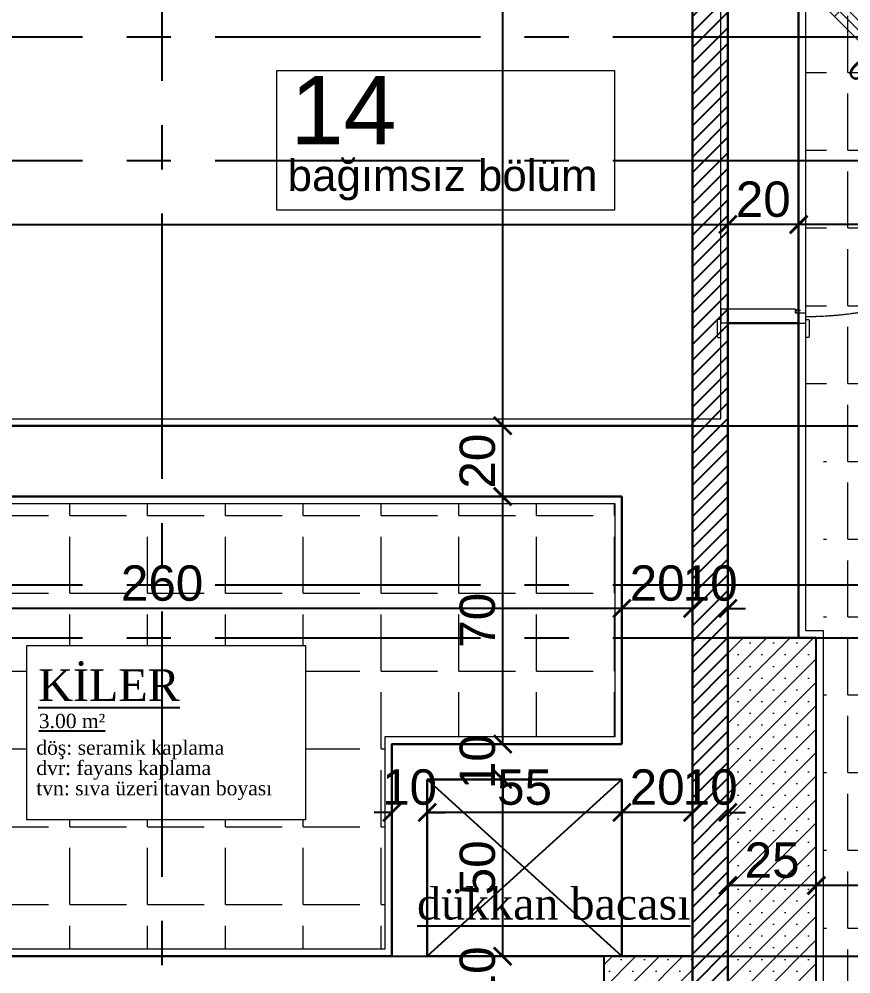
# Model space of a CAD drawing. Header units: millimetres. Extents: x 2778 to 13672, y 1832 to 5175.
# Drawn here: x 11725.7 to 11961, y 3350.2 to 3620.2 of the extents above; entities that cross this region are included whole.
import ezdxf

# ---------------------------------------------------------------- set-up
doc = ezdxf.new("R2010")
doc.units = ezdxf.units.MM
for name, pattern in [('CENTER2', [112.5, 75, -12.5, 12.5, -12.5]), ('DASHDOT2', [12.7, 6.35, -3.175, 0, -3.175]), ('DOTX2', [0.5, 0, -0.5])]:
    doc.linetypes.add(name, pattern=pattern)
for name, color, linetype in [('0-HSL-HTC', 7, 'Continuous'), ('İÇÖLÇÜ', 7, 'Continuous'), ('Panel', 7, 'Continuous'), ('Yazi', 7, 'Continuous')]:
    doc.layers.add(name, color=color, linetype=linetype)
for name, color, linetype, lineweight in [('aks', 251, 'DASHDOT2', 35), ('duvar', 232, 'Continuous', 30), ('ince', 37, 'Continuous', 0), ('iz', 1, 'DOTX2', 20), ('kapı', 3, 'Continuous', 18), ('sıva iç', 21, 'Continuous', 0), ('yazı', 11, 'Continuous', 20), ('z - tarama', 251, 'Continuous', 18), ('ÖLÇÜ İÇ', 7, 'Continuous', 9)]:
    doc.layers.add(name, color=color, linetype=linetype, lineweight=lineweight)
doc.styles.add('arial_1_18', font='arial.ttf', dxfattribs={"height": 0.2})
doc.styles.get("Standard").update_dxf_attribs({"font": 'arial.ttf'})
doc.styles.add('Times roman', font='times.ttf')
doc.dimstyles.new('zulay iç ölçü', dxfattribs={"dimtxt": 10, "dimasz": 5, "dimexe": 0.18, "dimexo": 0, "dimgap": 2, "dimtad": 3, "dimdec": 0, "dimzin": 0, "dimdsep": 46, "dimtxsty": 'Standard', "dimblk": 'ARCHTICK', "dimcen": 0.09, "dimse1": 1, "dimse2": 1, "dimadec": 0, "dimazin": 0, "dimtfac": 1, "dimtdec": 0, "dimtix": 1, "dimtofl": 0, "dimtmove": 0, "dimatfit": 3, "dimldrblk": 'ARCHTICK', "dimfxl": 1, "dimtolj": 1, "dimtzin": 0, "dimarcsym": 0})
pattern_1 = [(45, (0, 0), (-3.314563, 3.314563), []), (45, (3.3146, 0), (-3.314563, 3.314563), [0, -4.6875])]

# ---------------------------------------------------------------- blocks, each defined once
blk = doc.blocks.new('IDE242Entity609')
at = {"layer": 'Panel', "linetype": 'Continuous', "lineweight": 5}
h = blk.add_hatch(dxfattribs=at)
h.set_pattern_fill('SACNCR', color=163, scale=50, style=0)
h.set_pattern_definition(pattern_1)
h.paths.add_polyline_path([(3235, 715), (3235, 865), (3260, 865), (3260, 715)])
blk = doc.blocks.new('IDE242Entity611')
at = {"layer": 'Panel', "color": 164, "linetype": 'Continuous', "lineweight": -3}
blk.add_lwpolyline([(3260, 715), (3260, 865)], dxfattribs=at)
blk = doc.blocks.new('IDE242Entity612')
at = {"layer": 'Panel', "color": 164, "linetype": 'Continuous', "lineweight": -3}
blk.add_lwpolyline([(3260, 865), (3235, 865)], dxfattribs=at)
blk = doc.blocks.new('IDE242Entity613')
at = {"layer": 'Panel', "color": 164, "linetype": 'Continuous', "lineweight": -3}
blk.add_lwpolyline([(3235, 715), (3235, 865)], dxfattribs=at)
blk = doc.blocks.new('IDE941Entity3314')
at = {"layer": 'Panel', "linetype": 'Continuous', "lineweight": 5}
h = blk.add_hatch(dxfattribs=at)
h.set_pattern_fill('SACNCR', color=163, scale=50, style=0)
h.set_pattern_definition(pattern_1)
h.paths.add_polyline_path([(3270, 805), (3270, 955), (3295, 955), (3295, 805)])
blk = doc.blocks.new('IDE941Entity3316')
at = {"layer": 'Panel', "color": 164, "linetype": 'Continuous', "lineweight": -3}
blk.add_lwpolyline([(3295, 805), (3295, 955)], dxfattribs=at)
blk = doc.blocks.new('IDE941Entity3317')
at = {"layer": 'Panel', "color": 164, "linetype": 'Continuous', "lineweight": -3}
blk.add_lwpolyline([(3295, 955), (3270, 955)], dxfattribs=at)
blk = doc.blocks.new('IDE941Entity3318')
at = {"layer": 'Panel', "color": 164, "linetype": 'Continuous', "lineweight": -3}
blk.add_lwpolyline([(3270, 805), (3270, 955)], dxfattribs=at)
blk = doc.blocks.new('sadsfsfsf')
at = {"layer": 'ince'}
for p, q in [((0.7, 0), (-0.7, 0)), ((0, 0.7), (0, -0.7))]:
    blk.add_line(p, q, dxfattribs=at)
for radius in [0.6, 0.45]:
    blk.add_circle((0, 0), radius, dxfattribs=at)
blk = doc.blocks.new('4545')
at = {"layer": 'duvar'}
for p, q in [((1011935.67, -373952.46), (1011935.67, -373932.46)), ((1012035.67, -373952.46), (1012035.67, -373932.46))]:
    blk.add_line(p, q, dxfattribs=at)
at = {"layer": 'ince'}
blk.add_line((1012023.82, -373920.85), (1011975.02, -373872.05), dxfattribs=at)
for points in [[(1011973.07, -373866.42), (1011971.65, -373865.01), (1011975.19, -373861.47, -0.414214), (1011978.02, -373861.47), (1011984.73, -373868.19, -0.414214), (1011984.73, -373868.9), (1011984.03, -373869.6, -0.414214), (1011983.32, -373869.6), (1011977.31, -373863.59, 0.414214), (1011975.89, -373863.59)], [(1011969.39, -373870.1), (1011967.98, -373868.68), (1011964.44, -373872.22, 0.414214), (1011964.44, -373875.05), (1011971.16, -373881.76, 0.414214), (1011971.86, -373881.76), (1011972.57, -373881.06, 0.414214), (1011972.57, -373880.35), (1011966.56, -373874.34, -0.414214), (1011966.56, -373872.93)], [(1011938.72, -373933.36), (1011939.67, -373933.36), (1011939.37, -373932.06), (1011939.24, -373932.06, -0.112206), (1011939.29, -373932.16), (1011939.47, -373932.97, -0.482314), (1011939.23, -373933.27), (1011938.81, -373933.27, -0.414214), (1011938.56, -373933.02), (1011938.56, -373932.22, -0.170049), (1011938.61, -373932.06), (1011938.47, -373932.06), (1011938.47, -373933.11, 0.414214)], [(1012031.67, -373933.36), (1012032.62, -373933.36, 0.414214), (1012032.87, -373933.11), (1012032.87, -373932.06), (1012032.72, -373932.06, -0.170049), (1012032.77, -373932.22), (1012032.77, -373933.02, -0.414214), (1012032.52, -373933.27), (1012032.1, -373933.27, -0.482314), (1012031.86, -373932.97), (1012032.05, -373932.16, -0.112206), (1012032.09, -373932.06), (1012031.97, -373932.06)]]:
    blk.add_lwpolyline(points, format="xyb", close=True, dxfattribs=at)
for points in [[(1011970.11, -373864.31), (1011970.53, -373863.89), (1011974.19, -373867.54), (1011973.76, -373867.97)], [(1011967.28, -373867.14), (1011966.85, -373867.56), (1011970.51, -373871.22), (1011970.93, -373870.79)]]:
    blk.add_lwpolyline(points, dxfattribs=at)
for points in [[(1011936.67, -373930.46), (1011936.67, -373929.71, 0.414214), (1011936.42, -373929.46), (1011931.92, -373929.46, 0.414214), (1011931.67, -373929.71), (1011931.67, -373930.46)], [(1012034.67, -373930.46), (1012034.67, -373929.71, -0.414214), (1012034.92, -373929.46), (1012039.42, -373929.46, -0.414214), (1012039.67, -373929.71), (1012039.67, -373930.46)], [(1011936.67, -373954.46), (1011936.67, -373955.21, -0.414214), (1011936.42, -373955.46), (1011931.92, -373955.46, -0.414214), (1011931.67, -373955.21), (1011931.67, -373954.46)], [(1012034.67, -373954.46), (1012034.67, -373955.21, 0.414214), (1012034.92, -373955.46), (1012039.42, -373955.46, 0.414214), (1012039.67, -373955.21), (1012039.67, -373954.46)]]:
    blk.add_lwpolyline(points, format="xyb", dxfattribs=at)
at = {"layer": 'iz', "ltscale": 0.1}
for p, q in [((1012032.87, -373930.46), (1012032.87, -373835.06)), ((1012035.67, -373932.46), (1011935.67, -373932.46)), ((1012035.67, -373952.46), (1011935.67, -373952.46))]:
    blk.add_line(p, q, dxfattribs=at)
blk.add_arc((1012032.87, -373930.46), 95.4, 90, 180, dxfattribs=at)
at = {"layer": 'kapı'}
for p, q in [((1011973.6, -373873.46), (1011976.43, -373870.63)), ((1012022.41, -373922.27), (1012025.24, -373919.44))]:
    blk.add_line(p, q, dxfattribs=at)
blk.add_lwpolyline([(1012032.87, -373930.46), (1012031.81, -373929.4), (1012033.5, -373927.71), (1011967.11, -373861.31), (1011965.41, -373863), (1011966.12, -373863.71), (1011964.98, -373864.84), (1012031.73, -373931.59), (1012032.87, -373930.46)], dxfattribs=at)
for points in [[(1011935.67, -373930.46), (1011938.47, -373930.46), (1011938.47, -373933.11, 0.414214), (1011938.72, -373933.36), (1011939.67, -373933.36), (1011939.67, -373954.46), (1011935.67, -373954.46)], [(1012035.67, -373954.46), (1012031.67, -373954.46), (1012031.67, -373933.36), (1012032.62, -373933.36, 0.414214), (1012032.87, -373933.11), (1012032.87, -373930.46), (1012035.67, -373930.46), (1012035.67, -373930.46)]]:
    blk.add_lwpolyline(points, format="xyb", dxfattribs=at)
at = {"layer": 'sıva iç'}
for p, q in [((1011935.67, -373932.46), (1011935.67, -373930.46)), ((1012035.67, -373930.46), (1012035.67, -373932.46)), ((1011935.67, -373952.46), (1011935.67, -373954.46)), ((1012035.67, -373952.46), (1012035.67, -373954.46))]:
    blk.add_line(p, q, dxfattribs=at)
at = {"layer": 'ince', "rotation": 180}
blk.add_blockref('sadsfsfsf', (1012032.87, -373929.4), dxfattribs=at)
at = {"layer": 'yazı'}
blk.add_text('K1 100/210', height=6.328, rotation=315, dxfattribs=at).set_placement((1011974.88, -373887.22))
blk = doc.blocks.new('_ArchTick')
at = {"color": 0, "linetype": 'ByBlock', "const_width": 0.15}
blk.add_lwpolyline([(-0.5, -0.5), (0.5, 0.5)], dxfattribs=at)
blk = doc.blocks.new('*D3107')
at = {"layer": 'Defpoints', "color": 0, "transparency": 16777216}
for p in [(11946.17, 3562.14), (11946.17, 3562.14), (12141.17, 3562.14)]:
    blk.add_point(p, dxfattribs=at)
at = {"layer": 'ÖLÇÜ İÇ', "color": 0, "lineweight": -2, "transparency": 16777216}
blk.add_line((12141.17, 3562.14), (11946.17, 3562.14), dxfattribs=at)
at = {"layer": 'ÖLÇÜ İÇ', "color": 0, "lineweight": -2, "transparency": 16777216, "xscale": 5, "yscale": 5, "zscale": 5, "rotation": 180}
blk.add_blockref('_ArchTick', (11946.17, 3562.14), dxfattribs=at)
at = {"layer": 'ÖLÇÜ İÇ', "color": 0, "lineweight": -2, "transparency": 16777216, "xscale": 5, "yscale": 5, "zscale": 5}
blk.add_blockref('_ArchTick', (12141.17, 3562.14), dxfattribs=at)
at = {"layer": 'ÖLÇÜ İÇ', "color": 0, "transparency": 16777216, "insert": (12043.67, 3569.24), "char_height": 10, "attachment_point": 5}
blk.add_mtext('\\A1;195', dxfattribs=at)
blk = doc.blocks.new('*D3108')
at = {"layer": 'Defpoints', "color": 0, "transparency": 16777216}
for p in [(11926.17, 3562.14), (11926.17, 3562.14), (11946.17, 3562.14)]:
    blk.add_point(p, dxfattribs=at)
at = {"layer": 'ÖLÇÜ İÇ', "color": 0, "lineweight": -2, "transparency": 16777216}
blk.add_line((11946.17, 3562.14), (11926.17, 3562.14), dxfattribs=at)
at = {"layer": 'ÖLÇÜ İÇ', "color": 0, "lineweight": -2, "transparency": 16777216, "xscale": 5, "yscale": 5, "zscale": 5, "rotation": 180}
blk.add_blockref('_ArchTick', (11926.17, 3562.14), dxfattribs=at)
at = {"layer": 'ÖLÇÜ İÇ', "color": 0, "lineweight": -2, "transparency": 16777216, "xscale": 5, "yscale": 5, "zscale": 5}
blk.add_blockref('_ArchTick', (11946.17, 3562.14), dxfattribs=at)
at = {"layer": 'ÖLÇÜ İÇ', "color": 0, "transparency": 16777216, "insert": (11936.17, 3569.24), "char_height": 10, "attachment_point": 5}
blk.add_mtext('\\A1;20', dxfattribs=at)
blk = doc.blocks.new('*D3121')
at = {"layer": 'Defpoints', "color": 0, "transparency": 16777216}
for p in [(11951.17, 3375.23), (11951.17, 3375.23), (12141.17, 3375.23)]:
    blk.add_point(p, dxfattribs=at)
at = {"layer": 'ÖLÇÜ İÇ', "color": 0, "lineweight": -2, "transparency": 16777216}
blk.add_line((12141.17, 3375.23), (11951.17, 3375.23), dxfattribs=at)
at = {"layer": 'ÖLÇÜ İÇ', "color": 0, "lineweight": -2, "transparency": 16777216, "xscale": 5, "yscale": 5, "zscale": 5, "rotation": 180}
blk.add_blockref('_ArchTick', (11951.17, 3375.23), dxfattribs=at)
at = {"layer": 'ÖLÇÜ İÇ', "color": 0, "lineweight": -2, "transparency": 16777216, "xscale": 5, "yscale": 5, "zscale": 5}
blk.add_blockref('_ArchTick', (12141.17, 3375.23), dxfattribs=at)
at = {"layer": 'ÖLÇÜ İÇ', "color": 0, "transparency": 16777216, "insert": (12046.17, 3382.34), "char_height": 10, "attachment_point": 5}
blk.add_mtext('\\A1;190', dxfattribs=at)
blk = doc.blocks.new('*D3122')
at = {"layer": 'Defpoints', "color": 0, "transparency": 16777216}
for p in [(11926.17, 3375.23), (11926.17, 3375.23), (11951.17, 3375.23)]:
    blk.add_point(p, dxfattribs=at)
at = {"layer": 'ÖLÇÜ İÇ', "color": 0, "lineweight": -2, "transparency": 16777216}
blk.add_line((11951.17, 3375.23), (11926.17, 3375.23), dxfattribs=at)
at = {"layer": 'ÖLÇÜ İÇ', "color": 0, "lineweight": -2, "transparency": 16777216, "xscale": 5, "yscale": 5, "zscale": 5, "rotation": 180}
blk.add_blockref('_ArchTick', (11926.17, 3375.23), dxfattribs=at)
at = {"layer": 'ÖLÇÜ İÇ', "color": 0, "lineweight": -2, "transparency": 16777216, "xscale": 5, "yscale": 5, "zscale": 5}
blk.add_blockref('_ArchTick', (11951.17, 3375.23), dxfattribs=at)
at = {"layer": 'ÖLÇÜ İÇ', "color": 0, "transparency": 16777216, "insert": (11938.67, 3382.34), "char_height": 10, "attachment_point": 5}
blk.add_mtext('\\A1;25', dxfattribs=at)
blk = doc.blocks.new('*D3406')
at = {"layer": 'Defpoints', "color": 0, "transparency": 16777216}
for p in [(11916.17, 3453.58), (11916.17, 3453.58), (11926.17, 3453.58)]:
    blk.add_point(p, dxfattribs=at)
at = {"layer": 'ÖLÇÜ İÇ', "color": 0, "lineweight": -2, "transparency": 16777216}
for p, q in [((11916.17, 3453.58), (11911.17, 3453.58)), ((11926.17, 3453.58), (11931.17, 3453.58))]:
    blk.add_line(p, q, dxfattribs=at)
at = {"layer": 'ÖLÇÜ İÇ', "color": 0, "lineweight": -2, "transparency": 16777216, "xscale": 5, "yscale": 5, "zscale": 5}
blk.add_blockref('_ArchTick', (11916.17, 3453.58), dxfattribs=at)
at = {"layer": 'ÖLÇÜ İÇ', "color": 0, "lineweight": -2, "transparency": 16777216, "xscale": 5, "yscale": 5, "zscale": 5, "rotation": 180}
blk.add_blockref('_ArchTick', (11926.17, 3453.58), dxfattribs=at)
at = {"layer": 'ÖLÇÜ İÇ', "color": 0, "transparency": 16777216, "insert": (11921.17, 3460.69), "char_height": 10, "attachment_point": 5}
blk.add_mtext('\\A1;10', dxfattribs=at)
blk = doc.blocks.new('*D3407')
at = {"layer": 'Defpoints', "color": 0, "transparency": 16777216}
for p in [(11896.17, 3453.58), (11896.17, 3453.58), (11916.17, 3453.58)]:
    blk.add_point(p, dxfattribs=at)
at = {"layer": 'ÖLÇÜ İÇ', "color": 0, "lineweight": -2, "transparency": 16777216}
blk.add_line((11916.17, 3453.58), (11896.17, 3453.58), dxfattribs=at)
at = {"layer": 'ÖLÇÜ İÇ', "color": 0, "lineweight": -2, "transparency": 16777216, "xscale": 5, "yscale": 5, "zscale": 5, "rotation": 180}
blk.add_blockref('_ArchTick', (11896.17, 3453.58), dxfattribs=at)
at = {"layer": 'ÖLÇÜ İÇ', "color": 0, "lineweight": -2, "transparency": 16777216, "xscale": 5, "yscale": 5, "zscale": 5}
blk.add_blockref('_ArchTick', (11916.17, 3453.58), dxfattribs=at)
at = {"layer": 'ÖLÇÜ İÇ', "color": 0, "transparency": 16777216, "insert": (11906.17, 3460.69), "char_height": 10, "attachment_point": 5}
blk.add_mtext('\\A1;20', dxfattribs=at)
blk = doc.blocks.new('*D3408')
at = {"layer": 'Defpoints', "color": 0, "transparency": 16777216}
for p in [(11636.17, 3462.4), (11636.17, 3453.58), (11896.17, 3453.58)]:
    blk.add_point(p, dxfattribs=at)
at = {"layer": 'ÖLÇÜ İÇ', "color": 0, "lineweight": -2, "transparency": 16777216}
blk.add_line((11896.17, 3453.58), (11636.17, 3453.58), dxfattribs=at)
at = {"layer": 'ÖLÇÜ İÇ', "color": 0, "lineweight": -2, "transparency": 16777216, "xscale": 5, "yscale": 5, "zscale": 5, "rotation": 180}
blk.add_blockref('_ArchTick', (11636.17, 3453.58), dxfattribs=at)
at = {"layer": 'ÖLÇÜ İÇ', "color": 0, "lineweight": -2, "transparency": 16777216, "xscale": 5, "yscale": 5, "zscale": 5}
blk.add_blockref('_ArchTick', (11896.17, 3453.58), dxfattribs=at)
at = {"layer": 'ÖLÇÜ İÇ', "color": 0, "transparency": 16777216, "insert": (11766.17, 3460.69), "char_height": 10, "attachment_point": 5}
blk.add_mtext('\\A1;260', dxfattribs=at)
blk = doc.blocks.new('*D3445')
at = {"layer": 'Defpoints', "color": 0, "transparency": 16777216}
for p in [(11862.49, 3355.23), (11862.49, 3355.23), (11862.49, 3345.23)]:
    blk.add_point(p, dxfattribs=at)
at = {"layer": 'ÖLÇÜ İÇ', "color": 0, "lineweight": -2, "transparency": 16777216}
for p, q in [((11862.49, 3355.23), (11862.49, 3360.23)), ((11862.49, 3345.23), (11862.49, 3340.23))]:
    blk.add_line(p, q, dxfattribs=at)
at = {"layer": 'ÖLÇÜ İÇ', "color": 0, "lineweight": -2, "transparency": 16777216, "xscale": 5, "yscale": 5, "zscale": 5}
for p, rotation in [((11862.49, 3355.23), 270), ((11862.49, 3345.23), 90)]:
    blk.add_blockref('_ArchTick', p, dxfattribs=dict(at, rotation=rotation))
at = {"layer": 'ÖLÇÜ İÇ', "color": 0, "transparency": 16777216, "insert": (11855.38, 3350.23), "char_height": 10, "attachment_point": 5, "rotation": 90}
blk.add_mtext('\\A1;10', dxfattribs=at)
blk = doc.blocks.new('*D3446')
at = {"layer": 'Defpoints', "color": 0, "transparency": 16777216}
for p in [(11862.49, 3405.23), (11862.49, 3405.23), (11862.49, 3355.23)]:
    blk.add_point(p, dxfattribs=at)
at = {"layer": 'ÖLÇÜ İÇ', "color": 0, "lineweight": -2, "transparency": 16777216}
blk.add_line((11862.49, 3355.23), (11862.49, 3405.23), dxfattribs=at)
at = {"layer": 'ÖLÇÜ İÇ', "color": 0, "lineweight": -2, "transparency": 16777216, "xscale": 5, "yscale": 5, "zscale": 5}
for p, rotation in [((11862.49, 3405.23), 90), ((11862.49, 3355.23), 270)]:
    blk.add_blockref('_ArchTick', p, dxfattribs=dict(at, rotation=rotation))
at = {"layer": 'ÖLÇÜ İÇ', "color": 0, "transparency": 16777216, "insert": (11855.38, 3380.23), "char_height": 10, "attachment_point": 5, "rotation": 90}
blk.add_mtext('\\A1;50', dxfattribs=at)
blk = doc.blocks.new('*D3447')
at = {"layer": 'Defpoints', "color": 0, "transparency": 16777216}
for p in [(11862.49, 3415.23), (11862.49, 3415.23), (11862.49, 3405.23)]:
    blk.add_point(p, dxfattribs=at)
at = {"layer": 'ÖLÇÜ İÇ', "color": 0, "lineweight": -2, "transparency": 16777216}
for p, q in [((11862.49, 3415.23), (11862.49, 3420.23)), ((11862.49, 3405.23), (11862.49, 3400.23))]:
    blk.add_line(p, q, dxfattribs=at)
at = {"layer": 'ÖLÇÜ İÇ', "color": 0, "lineweight": -2, "transparency": 16777216, "xscale": 5, "yscale": 5, "zscale": 5}
for p, rotation in [((11862.49, 3415.23), 270), ((11862.49, 3405.23), 90)]:
    blk.add_blockref('_ArchTick', p, dxfattribs=dict(at, rotation=rotation))
at = {"layer": 'ÖLÇÜ İÇ', "color": 0, "transparency": 16777216, "insert": (11855.38, 3410.23), "char_height": 10, "attachment_point": 5, "rotation": 90}
blk.add_mtext('\\A1;10', dxfattribs=at)
blk = doc.blocks.new('*D3448')
at = {"layer": 'Defpoints', "color": 0, "transparency": 16777216}
for p in [(11862.49, 3485.23), (11862.49, 3485.23), (11862.49, 3415.23)]:
    blk.add_point(p, dxfattribs=at)
at = {"layer": 'ÖLÇÜ İÇ', "color": 0, "lineweight": -2, "transparency": 16777216}
blk.add_line((11862.49, 3415.23), (11862.49, 3485.23), dxfattribs=at)
at = {"layer": 'ÖLÇÜ İÇ', "color": 0, "lineweight": -2, "transparency": 16777216, "xscale": 5, "yscale": 5, "zscale": 5}
for p, rotation in [((11862.49, 3485.23), 90), ((11862.49, 3415.23), 270)]:
    blk.add_blockref('_ArchTick', p, dxfattribs=dict(at, rotation=rotation))
at = {"layer": 'ÖLÇÜ İÇ', "color": 0, "transparency": 16777216, "insert": (11855.38, 3450.23), "char_height": 10, "attachment_point": 5, "rotation": 90}
blk.add_mtext('\\A1;70', dxfattribs=at)
blk = doc.blocks.new('*D3449')
at = {"layer": 'Defpoints', "color": 0, "transparency": 16777216}
for p in [(11862.49, 3505.23), (11862.49, 3505.23), (11862.49, 3485.23)]:
    blk.add_point(p, dxfattribs=at)
at = {"layer": 'ÖLÇÜ İÇ', "color": 0, "lineweight": -2, "transparency": 16777216}
blk.add_line((11862.49, 3485.23), (11862.49, 3505.23), dxfattribs=at)
at = {"layer": 'ÖLÇÜ İÇ', "color": 0, "lineweight": -2, "transparency": 16777216, "xscale": 5, "yscale": 5, "zscale": 5}
for p, rotation in [((11862.49, 3505.23), 90), ((11862.49, 3485.23), 270)]:
    blk.add_blockref('_ArchTick', p, dxfattribs=dict(at, rotation=rotation))
at = {"layer": 'ÖLÇÜ İÇ', "color": 0, "transparency": 16777216, "insert": (11855.38, 3495.23), "char_height": 10, "attachment_point": 5, "rotation": 90}
blk.add_mtext('\\A1;20', dxfattribs=at)
blk = doc.blocks.new('*D3455')
at = {"layer": 'Defpoints', "color": 0, "transparency": 16777216}
for p in [(11916.17, 3395.9), (11916.17, 3395.9), (11926.17, 3395.9)]:
    blk.add_point(p, dxfattribs=at)
at = {"layer": 'ÖLÇÜ İÇ', "color": 0, "lineweight": -2, "transparency": 16777216}
for p, q in [((11916.17, 3395.9), (11911.17, 3395.9)), ((11926.17, 3395.9), (11931.17, 3395.9))]:
    blk.add_line(p, q, dxfattribs=at)
at = {"layer": 'ÖLÇÜ İÇ', "color": 0, "lineweight": -2, "transparency": 16777216, "xscale": 5, "yscale": 5, "zscale": 5}
blk.add_blockref('_ArchTick', (11916.17, 3395.9), dxfattribs=at)
at = {"layer": 'ÖLÇÜ İÇ', "color": 0, "lineweight": -2, "transparency": 16777216, "xscale": 5, "yscale": 5, "zscale": 5, "rotation": 180}
blk.add_blockref('_ArchTick', (11926.17, 3395.9), dxfattribs=at)
at = {"layer": 'ÖLÇÜ İÇ', "color": 0, "transparency": 16777216, "insert": (11921.17, 3403.01), "char_height": 10, "attachment_point": 5}
blk.add_mtext('\\A1;10', dxfattribs=at)
blk = doc.blocks.new('*D3456')
at = {"layer": 'Defpoints', "color": 0, "transparency": 16777216}
for p in [(11896.17, 3395.9), (11896.17, 3395.9), (11916.17, 3395.9)]:
    blk.add_point(p, dxfattribs=at)
at = {"layer": 'ÖLÇÜ İÇ', "color": 0, "lineweight": -2, "transparency": 16777216}
blk.add_line((11916.17, 3395.9), (11896.17, 3395.9), dxfattribs=at)
at = {"layer": 'ÖLÇÜ İÇ', "color": 0, "lineweight": -2, "transparency": 16777216, "xscale": 5, "yscale": 5, "zscale": 5, "rotation": 180}
blk.add_blockref('_ArchTick', (11896.17, 3395.9), dxfattribs=at)
at = {"layer": 'ÖLÇÜ İÇ', "color": 0, "lineweight": -2, "transparency": 16777216, "xscale": 5, "yscale": 5, "zscale": 5}
blk.add_blockref('_ArchTick', (11916.17, 3395.9), dxfattribs=at)
at = {"layer": 'ÖLÇÜ İÇ', "color": 0, "transparency": 16777216, "insert": (11906.17, 3403.01), "char_height": 10, "attachment_point": 5}
blk.add_mtext('\\A1;20', dxfattribs=at)
blk = doc.blocks.new('*D3457')
at = {"layer": 'Defpoints', "color": 0, "transparency": 16777216}
for p in [(11841.17, 3395.9), (11841.17, 3395.9), (11896.17, 3395.9)]:
    blk.add_point(p, dxfattribs=at)
at = {"layer": 'ÖLÇÜ İÇ', "color": 0, "lineweight": -2, "transparency": 16777216}
blk.add_line((11896.17, 3395.9), (11841.17, 3395.9), dxfattribs=at)
at = {"layer": 'ÖLÇÜ İÇ', "color": 0, "lineweight": -2, "transparency": 16777216, "xscale": 5, "yscale": 5, "zscale": 5, "rotation": 180}
blk.add_blockref('_ArchTick', (11841.17, 3395.9), dxfattribs=at)
at = {"layer": 'ÖLÇÜ İÇ', "color": 0, "lineweight": -2, "transparency": 16777216, "xscale": 5, "yscale": 5, "zscale": 5}
blk.add_blockref('_ArchTick', (11896.17, 3395.9), dxfattribs=at)
at = {"layer": 'ÖLÇÜ İÇ', "color": 0, "transparency": 16777216, "insert": (11868.67, 3402.99), "char_height": 10, "attachment_point": 5}
blk.add_mtext('\\A1;55', dxfattribs=at)
blk = doc.blocks.new('*D3458')
at = {"layer": 'Defpoints', "color": 0, "transparency": 16777216}
for p in [(11831.17, 3395.9), (11831.17, 3395.9), (11841.17, 3395.9)]:
    blk.add_point(p, dxfattribs=at)
at = {"layer": 'ÖLÇÜ İÇ', "color": 0, "lineweight": -2, "transparency": 16777216}
for p, q in [((11831.17, 3395.9), (11826.17, 3395.9)), ((11841.17, 3395.9), (11846.17, 3395.9))]:
    blk.add_line(p, q, dxfattribs=at)
at = {"layer": 'ÖLÇÜ İÇ', "color": 0, "lineweight": -2, "transparency": 16777216, "xscale": 5, "yscale": 5, "zscale": 5}
blk.add_blockref('_ArchTick', (11831.17, 3395.9), dxfattribs=at)
at = {"layer": 'ÖLÇÜ İÇ', "color": 0, "lineweight": -2, "transparency": 16777216, "xscale": 5, "yscale": 5, "zscale": 5, "rotation": 180}
blk.add_blockref('_ArchTick', (11841.17, 3395.9), dxfattribs=at)
at = {"layer": 'ÖLÇÜ İÇ', "color": 0, "transparency": 16777216, "insert": (11836.17, 3403.01), "char_height": 10, "attachment_point": 5}
blk.add_mtext('\\A1;10', dxfattribs=at)

msp = doc.modelspace()

# ---------------------------------------------------------------- hatches: boundary and pattern name
at = {"layer": '0-HSL-HTC'}
h = msp.add_hatch(dxfattribs=at)
h.set_pattern_fill('ANSI31', color=2, scale=25)
h.set_pattern_definition([(45, (-1051519.919, 409725.164), (-2.209708691, 2.209708691), [])])
h.paths.add_polyline_path([(11916.17, 4690.23), (11926.17, 4690.23), (11926.17, 2620.23), (11916.17, 2620.23)])
at = {"layer": 'z - tarama', "true_color": 0xffffff}
h = msp.add_hatch(dxfattribs=at)
h.set_pattern_fill('ANGLE', scale=80, style=0)
h.set_pattern_definition([(0, (-1051519.92, 409725.164), (0, 22), [16, -6]), (90, (-1051519.92, 409725.164), (-22, 1e-15), [16, -6])])
h.paths.add_polyline_path([(12861.17, 3205.23), (12969.17, 3205.23), (12969.17, 3196.6), (12968.17, 3196.6), (12968.17, 3191.6), (12969.17, 3191.6), (12969.17, 3077.23), (12946.83, 3077.23), (12946.83, 3078.23), (12941.83, 3078.23), (12941.83, 3077.23), (12938.83, 3077.23), (12861.17, 3077.23)])
h.paths.add_polyline_path([(12861.17, 3250.23), (12969.17, 3250.23), (12969.17, 3205.23), (12861.17, 3205.23)])
h.paths.add_polyline_path([(12861.17, 3293.23), (12864.23, 3293.23), (12864.23, 3292.23), (12869.23, 3292.23), (12869.23, 3293.23), (12872.23, 3293.23), (12957.23, 3293.23), (12957.23, 3292.23), (12962.23, 3292.23), (12962.23, 3293.23), (12969.17, 3293.23), (12969.17, 3289.6), (12968.17, 3289.6), (12968.17, 3284.6), (12969.17, 3284.6), (12969.17, 3281.6), (12969.17, 3250.23), (12861.17, 3250.23)])
h.paths.add_polyline_path([(12536.17, 3293.23), (12573.75, 3293.23), (12573.75, 3292.23), (12578.75, 3292.23), (12578.75, 3293.23), (12581.75, 3293.23), (12666.75, 3293.23), (12666.75, 3292.23), (12671.75, 3292.23), (12671.75, 3293.23), (12861.17, 3293.23), (12861.17, 3250.23), (12536.17, 3250.23)])
h.paths.add_polyline_path([(12536.17, 3250.23), (12861.17, 3250.23), (12861.17, 3205.23), (12536.17, 3205.23)])
h.paths.add_polyline_path([(12536.17, 3205.23), (12861.17, 3205.23), (12861.17, 3075.23), (12846.17, 3075.23), (12846.17, 3165.23), (12536.17, 3165.23)])
h.paths.add_polyline_path([(12849.08, 3078.23), (12853.83, 3078.23), (12853.83, 3077.98, 0.414214), (12853.58, 3078.23), (12848.83, 3078.23), (12848.83, 3077.98, -0.414214)], flags=16)
h.paths.add_polyline_path([(12431.17, 3205.23), (12536.17, 3205.23), (12536.17, 3167.23), (12499.28, 3167.23), (12499.28, 3168.23), (12494.28, 3168.23), (12494.28, 3167.23), (12491.28, 3167.23), (12431.17, 3167.23)])
h.paths.add_polyline_path([(12431.17, 3250.23), (12536.17, 3250.23), (12536.17, 3205.23), (12431.17, 3205.23)])
h.paths.add_polyline_path([(12431.17, 3293.23), (12536.17, 3293.23), (12536.17, 3250.23), (12431.17, 3250.23)])
h.paths.add_polyline_path([(12386.17, 3293.23), (12431.17, 3293.23), (12431.17, 3250.23), (12386.17, 3250.23)])
h.paths.add_polyline_path([(12386.17, 3250.23), (12431.17, 3250.23), (12431.17, 3205.23), (12386.17, 3205.23)])
h.paths.add_polyline_path([(12386.17, 3205.23), (12431.17, 3205.23), (12431.17, 3167.23), (12406.28, 3167.23), (12406.28, 3168.23), (12401.28, 3168.23), (12401.28, 3167.23), (12386.17, 3167.23)])
h.paths.add_polyline_path([(11948.17, 3205.23), (12386.17, 3205.23), (12386.17, 3167.23), (12360.63, 3167.23), (12360.63, 3168.23), (12355.63, 3168.23), (12355.63, 3167.23), (12352.63, 3167.23), (12267.63, 3167.23), (12267.63, 3168.23), (12262.63, 3168.23), (12262.63, 3167.23), (11948.17, 3167.23)])
h.paths.add_polyline_path([(12097.03, 3250.23), (12386.17, 3250.23), (12386.17, 3205.23), (11948.17, 3205.23), (11948.17, 3248.23), (11953.17, 3248.23), (11953.17, 3250.23), (11987.27, 3250.23), (11987.27, 3210.98), (12097.03, 3210.98)])
h.paths.add_polyline_path([(12097.03, 3276.65), (11987.27, 3276.65), (11987.27, 3250.23), (11953.17, 3250.23), (11953.17, 3295.23), (12099.17, 3295.23), (12099.17, 3293.23), (12139.17, 3293.23), (12167.19, 3293.23), (12167.19, 3292.23), (12172.19, 3292.23), (12172.19, 3293.23), (12175.19, 3293.23), (12260.19, 3293.23), (12260.19, 3292.23), (12265.19, 3292.23), (12265.19, 3293.23), (12282.1, 3293.23), (12282.1, 3292.23), (12287.1, 3292.23), (12287.1, 3293.23), (12290.1, 3293.23), (12375.1, 3293.23), (12375.1, 3292.23), (12380.1, 3292.23), (12380.1, 3293.23), (12386.17, 3293.23), (12386.17, 3250.23), (12097.03, 3250.23)])
h.paths.add_polyline_path([(11953.17, 3355.23), (12099.17, 3355.23), (12099.17, 3295.23), (11953.17, 3295.23)])
h.paths.add_polyline_path([(11953.17, 3445.23), (12099.17, 3445.23), (12099.17, 3355.23), (11953.17, 3355.23)])
h.paths.add_polyline_path([(11953.17, 3460.23), (12099.17, 3460.23), (12099.17, 3445.23), (11953.17, 3445.23)])
h.paths.add_polyline_path([(11953.17, 3505.23), (12099.17, 3505.23), (12099.17, 3460.23), (11953.17, 3460.23)])
h.paths.add_polyline_path([(11948.17, 3643.23), (12099.17, 3643.23), (12099.17, 3505.23), (11953.17, 3505.23), (11953.17, 3507.23), (11948.17, 3507.23)])
at = {"layer": 'z - tarama'}
h = msp.add_hatch(dxfattribs=at)
h.set_pattern_fill('ANGLE', color=252, scale=80, style=0)
h.set_pattern_definition([(0, (-1051519.92, 410259.85), (0, 22), [16, -6]), (90, (-1051519.92, 410259.85), (-22, 1e-15), [16, -6])])
h.paths.add_polyline_path([(11766.17, 3445.23), (11672.31, 3445.23, 0.101498), (11638.92, 3453.16, 0.416778), (11639.17, 3453.41), (11639.17, 3458.16), (11638.17, 3458.16), (11638.17, 3483.23), (11766.17, 3483.23)])
h.paths.add_polyline_path([(11894.17, 3445.23), (11766.17, 3445.23), (11766.17, 3483.23), (11894.17, 3483.23)])
h.paths.add_polyline_path([(11894.17, 3417.23), (11829.17, 3417.23), (11829.17, 3357.23), (11766.17, 3357.23), (11766.17, 3393.82), (11806.69, 3393.82), (11806.69, 3443.07), (11766.17, 3443.07), (11766.17, 3445.23), (11894.17, 3445.23)])
h.paths.add_polyline_path([(11766.17, 3357.23), (11638.17, 3357.23), (11638.17, 3360.16), (11639.17, 3360.16), (11639.17, 3365.16), (11638.17, 3365.16), (11638.17, 3366.96), (11638.63, 3366.96, 1), (11639.83, 3366.96), (11640.29, 3366.96), (11640.93, 3366.32), (11641.56, 3366.96), (11723.57, 3366.96, 0.191599), (11700.23, 3425.62), (11700.25, 3425.65), (11698.55, 3427.34, 0.093791), (11672.31, 3445.23), (11766.17, 3445.23), (11766.17, 3443.07), (11727.91, 3443.07), (11727.91, 3393.82), (11766.17, 3393.82)])

# ---------------------------------------------------------------- linework, layer by layer
at = {"layer": 'aks', "color": 251, "linetype": 'CENTER2', "lineweight": -3}
for points in [[(11766.17, 2140.23), (11766.17, 5100.23)], [(11916.17, 2140.23), (11916.17, 5100.23)], [(11926.17, 2140.23), (11926.17, 5100.23)], [(8406.17, 3615.23), (13636.17, 3615.23)], [(8406.17, 3580.23), (13636.17, 3580.23)], [(8406.17, 3505.23), (13636.17, 3505.23)], [(8406.17, 3460.23), (13636.17, 3460.23)], [(8406.17, 3445.23), (13636.17, 3445.23)], [(8406.17, 3355.23), (13636.17, 3355.23)]]:
    msp.add_lwpolyline(points, dxfattribs=at)
at = {"layer": 'duvar', "lineweight": 30}
for p, q in [((11926.17, 3445.23), (11926.17, 3655.23)), ((11946.17, 3445.23), (11946.17, 3645.23)), ((10766.17, 3505.23), (11916.17, 3505.23)), ((11636.17, 3485.23), (11896.17, 3485.23)), ((11896.17, 3485.23), (11896.17, 3415.23)), ((11896.17, 3405.23), (11841.17, 3405.23)), ((11841.17, 3405.23), (11841.17, 3355.23)), ((11896.17, 3355.23), (11896.17, 3405.23)), ((11636.17, 3355.23), (11831.17, 3355.23)), ((11841.17, 3355.23), (11891.17, 3355.23))]:
    msp.add_line(p, q, dxfattribs=at)
for points in [[(11916.17, 3505.23), (11916.17, 3355.23)], [(11896.17, 3415.23), (11831.17, 3415.23), (11831.17, 3355.23)]]:
    msp.add_lwpolyline(points, dxfattribs=at)
at = {"layer": 'İÇÖLÇÜ'}
for p, q in [((11862.49, 3505.23), (11862.49, 3805.23)), ((10846.17, 3562.14), (11926.17, 3562.14))]:
    msp.add_line(p, q, dxfattribs=at)
at = {"layer": 'sıva iç'}
for p, q in [((11924.17, 3507.23), (11924.17, 3803.23)), ((10848.17, 3507.23), (11924.17, 3507.23))]:
    msp.add_line(p, q, dxfattribs=at)
for points in [[(12969.17, 3077.23), (12848.17, 3077.23), (12848.17, 3167.23), (11948.17, 3167.23), (11948.17, 3293.23), (11953.17, 3293.23), (11953.17, 3447.23), (11948.17, 3447.23), (11948.17, 3643.23), (12139.17, 3643.23), (12139.17, 3293.23), (12969.17, 3293.23)], [(11638.17, 3483.23), (11894.17, 3483.23), (11894.17, 3417.23), (11829.17, 3417.23), (11829.17, 3357.23), (11638.17, 3357.23)]]:
    msp.add_lwpolyline(points, close=True, dxfattribs=at)
at = {"layer": 'Yazi', "color": 2}
for p, q in [((11841.17, 3355.23), (11896.17, 3405.23)), ((11896.17, 3355.23), (11841.17, 3405.23))]:
    msp.add_line(p, q, dxfattribs=at)
at = {"layer": 'yazı'}
msp.add_lwpolyline([(11727.91, 3443.07), (11806.69, 3443.07), (11806.69, 3393.82), (11727.91, 3393.82)], close=True, dxfattribs=at)
at = {"layer": 'ÖLÇÜ İÇ', "color": 3}
for p, q in [((11798.59, 3605.74), (11894.09, 3605.74)), ((11798.59, 3566.24), (11798.59, 3605.74)), ((11894.09, 3605.74), (11894.09, 3566.24)), ((11894.09, 3566.24), (11798.59, 3566.24))]:
    msp.add_line(p, q, dxfattribs=at)
at = {"layer": 'ÖLÇÜ İÇ', "color": 3, "lineweight": 30}
msp.add_lwpolyline([(11916.17, 4690.23), (11926.17, 4690.23), (11926.17, 2620.23), (11916.17, 2620.23)], close=True, dxfattribs=at)

# ---------------------------------------------------------------- block references
at = {"layer": 'İÇÖLÇÜ', "xscale": 5, "yscale": 5, "zscale": 5}
msp.add_blockref('_ArchTick', (11926.17, 3562.14), dxfattribs=at)
at = {"layer": 'İÇÖLÇÜ', "xscale": 5, "yscale": 5, "zscale": 5, "rotation": 270}
msp.add_blockref('_ArchTick', (11862.49, 3505.23), dxfattribs=at)
at = {"layer": 'Panel'}
for name in ['IDE941Entity3314', 'IDE941Entity3317', 'IDE941Entity3318', 'IDE941Entity3316', 'IDE242Entity609', 'IDE242Entity612', 'IDE242Entity613', 'IDE242Entity611']:
    msp.add_blockref(name, (8656.17, 2490.23), dxfattribs=at)
at = {"layer": 'ÖLÇÜ İÇ', "xscale": -1, "rotation": 270}
msp.add_blockref('4545', (385878.63, -1008401.43), dxfattribs=at)

# ---------------------------------------------------------------- texts
at = {"layer": 'Yazi', "color": 3, "linetype": 'Continuous', "lineweight": -3, "style": 'arial_1_18'}
for s, height, p in [('14', 19.29, (11802.5, 3584.86)), ('bağımsız bölüm', 8.8889, (11801.66, 3571.63))]:
    msp.add_text(s, height=height, dxfattribs=at).set_placement(p)
at = {"layer": 'Yazi', "style": 'Times roman'}
for s, height, p in [('%%UKİLER', 8.996, (11731.17, 3427.39)), ('%%U3.00 m²', 4.037, (11731.32, 3419.74))]:
    msp.add_text(s, height=height, dxfattribs=at).set_placement(p)
at = {"layer": 'Yazi', "color": 2, "style": 'Times roman'}
msp.add_text('%%Udükkan bacası', height=8.9957, dxfattribs=at).set_placement((11838.27, 3365.6))
at = {"layer": 'yazı', "style": 'Times roman'}
for s, p in [('döş: seramik kaplama', (11730.6, 3412.22)), ('dvr: fayans kaplama', (11730.6, 3406.48)), ('tvn: sıva üzeri tavan boyası', (11730.6, 3400.74))]:
    msp.add_text(s, height=4.0366, dxfattribs=at).set_placement(p)

# ---------------------------------------------------------------- dimensions: what is measured, and where the dimension line sits
at = {"layer": 'ÖLÇÜ İÇ'}
for base, p1, p2, angle, picture, middle in [((11926.17, 3562.14), (11946.17, 3562.14), (11926.17, 3562.14), 180, '*D3108', (11936.17, 3569.24)), ((11946.17, 3562.14), (12141.17, 3562.14), (11946.17, 3562.14), 180, '*D3107', (12043.67, 3569.24)), ((11862.49, 3505.23), (11862.49, 3485.23), (11862.49, 3505.23), 270, '*D3449', (11855.38, 3495.23)), ((11862.49, 3485.23), (11862.49, 3415.23), (11862.49, 3485.23), 270, '*D3448', (11855.38, 3450.23)), ((11862.49, 3415.23), (11862.49, 3405.23), (11862.49, 3415.23), 270, '*D3447', (11855.38, 3410.23)), ((11862.49, 3405.23), (11862.49, 3355.23), (11862.49, 3405.23), 270, '*D3446', (11855.38, 3380.23)), ((11926.17, 3375.23), (11951.17, 3375.23), (11926.17, 3375.23), 180, '*D3122', (11938.67, 3382.34)), ((11951.17, 3375.23), (12141.17, 3375.23), (11951.17, 3375.23), 180, '*D3121', (12046.17, 3382.34)), ((11862.49, 3355.23), (11862.49, 3345.23), (11862.49, 3355.23), 270, '*D3445', (11855.38, 3350.23))]:
    dim = msp.add_linear_dim(base=base, p1=p1, p2=p2, angle=angle, dimstyle='zulay iç ölçü', override={"dimtmove": 1}, dxfattribs=at)
    dim.commit()
    dim.dimension.update_dxf_attribs({"geometry": picture, "text_midpoint": middle})
for base, p1, p2, picture, middle in [((11636.17, 3453.58), (11896.17, 3453.58), (11636.17, 3462.4), '*D3408', (11766.17, 3460.69)), ((11896.17, 3453.58), (11916.17, 3453.58), (11896.17, 3453.58), '*D3407', (11906.17, 3460.69)), ((11831.17, 3395.9), (11841.17, 3395.9), (11831.17, 3395.9), '*D3458', (11836.17, 3403.01)), ((11841.17, 3395.9), (11896.17, 3395.9), (11841.17, 3395.9), '*D3457', (11868.67, 3402.99)), ((11896.17, 3395.9), (11916.17, 3395.9), (11896.17, 3395.9), '*D3456', (11906.17, 3403.01))]:
    dim = msp.add_linear_dim(base=base, p1=p1, p2=p2, dimstyle='zulay iç ölçü', override={"dimtmove": 1}, dxfattribs=at)
    dim.commit()
    dim.dimension.update_dxf_attribs({"geometry": picture, "text_midpoint": middle})
for base, p1, p2, picture, middle in [((11916.17, 3453.58), (11926.17, 3453.58), (11916.17, 3453.58), '*D3406', (11921.17, 3460.69)), ((11916.17, 3395.9), (11926.17, 3395.9), (11916.17, 3395.9), '*D3455', (11921.17, 3403.01))]:
    dim = msp.add_linear_dim(base=base, p1=p1, p2=p2, dimstyle='zulay iç ölçü', dxfattribs=at)
    dim.commit()
    dim.dimension.update_dxf_attribs({"geometry": picture, "text_midpoint": middle})

doc.saveas('drawing.dxf')
